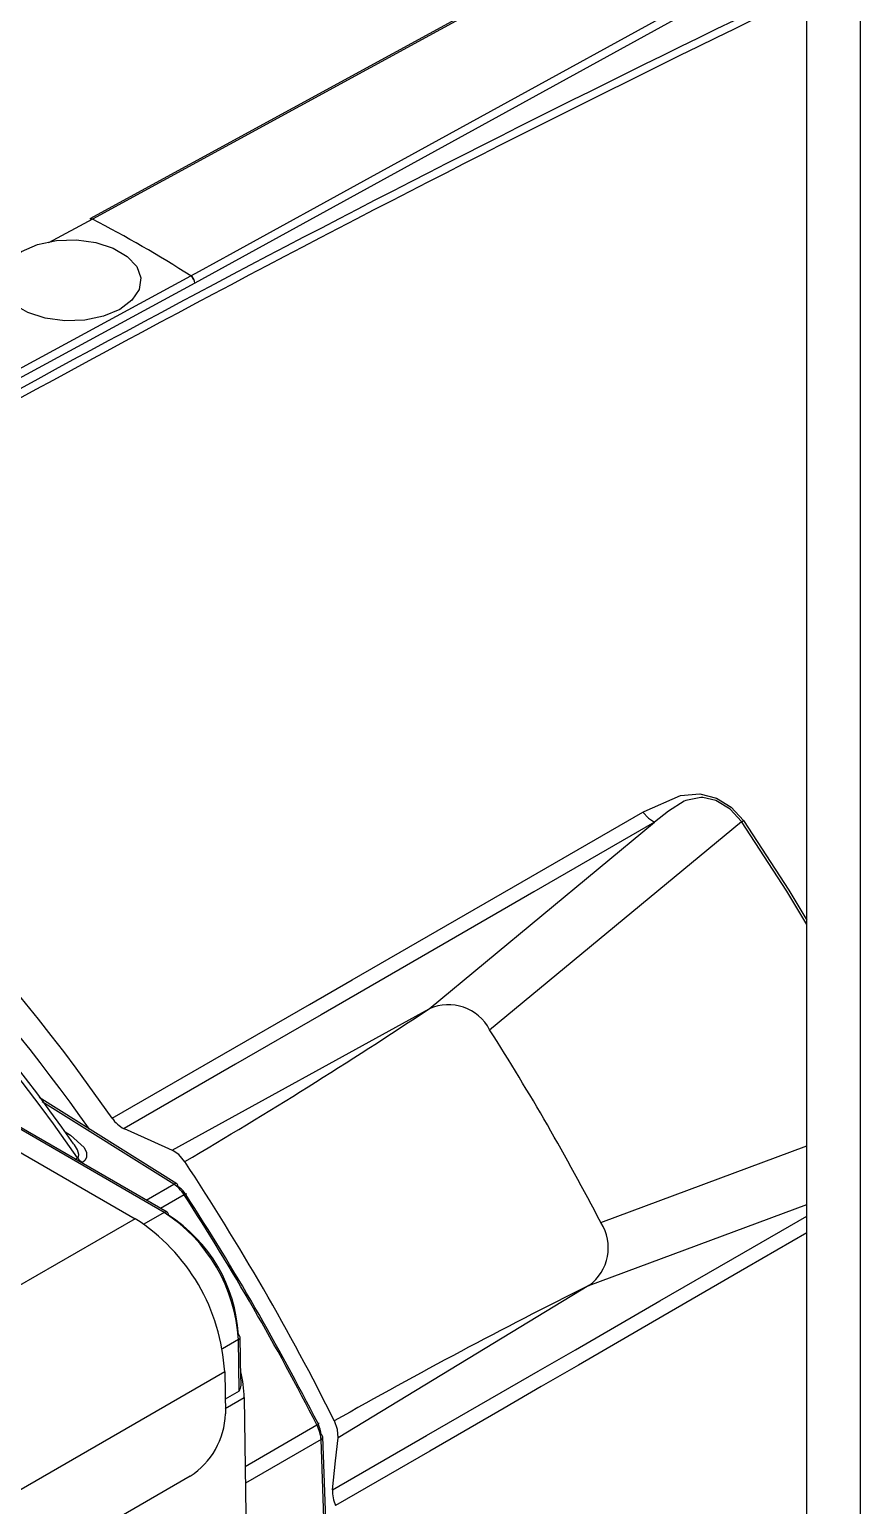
# Model space of a CAD drawing. Extents: x 6 to 134, y 1 to 99.
# Drawn here: x 97.026 to 99.081, y 81.058 to 84.706 of the extents above; entities that cross this region are included whole.
import ezdxf

# ---------------------------------------------------------------- set-up
doc = ezdxf.new("R2010")
doc.units = 0
doc.header["$MEASUREMENT"] = 0
doc.layers.add('OBJECT', color=7, linetype='CONTINUOUS')

msp = doc.modelspace()

# ---------------------------------------------------------------- linework, layer by layer
at = {"layer": 'OBJECT'}
for p, q in [((98.9479, 78.9388), (98.9479, 86.0266)), ((99.0808, 78.8382), (99.0808, 85.9499)), ((98.9479, 85.2044), (97.1744, 84.2377)), ((98.9479, 84.9101), (97.4344, 84.0789)), ((97.1813, 84.2373), (97.0727, 84.179)), ((98.014, 82.2854), (98.5713, 82.7464)), ((98.1636, 82.2331), (98.7865, 82.7481)), ((98.5713, 82.7464), (98.5713, 82.7464)), ((97.3781, 81.9362), (98.014, 82.2854)), ((97.3584, 81.7816), (96.6455, 82.1932)), ((97.3659, 81.7824), (96.653, 82.1939)), ((96.6467, 82.1362), (97.287, 81.7665)), ((97.3899, 81.8525), (97.0491, 82.0661)), ((97.3821, 81.852), (97.057, 82.0557)), ((97.1134, 81.9811), (97.1269, 81.9726)), ((98.4386, 81.7568), (98.9479, 81.9463)), ((97.1387, 81.9135), (97.1443, 81.9168)), ((97.1564, 81.9052), (97.1547, 81.9043)), ((97.3137, 81.8125), (97.3821, 81.852)), ((97.4081, 81.8253), (97.3498, 81.7917)), ((98.409, 81.6012), (98.9479, 81.8015)), ((97.287, 81.7665), (95.9435, 80.9909)), ((97.3584, 81.7816), (97.3085, 81.7529)), ((98.409, 81.6012), (97.7886, 81.2251)), ((97.5422, 81.4675), (97.5025, 81.4446)), ((97.5444, 81.3404), (97.5422, 81.4675)), ((97.5484, 81.3702), (97.5466, 81.4737)), ((97.5083, 81.3876), (96.1648, 80.6121)), ((97.5083, 81.3876), (97.5099, 81.284)), ((97.5444, 81.3404), (97.5093, 81.3202)), ((97.5097, 81.2971), (97.5563, 81.3241)), ((97.5563, 81.3241), (97.5648, 80.7573)), ((97.5589, 81.1541), (97.7364, 81.2566)), ((97.7465, 81.2207), (97.5595, 81.1128)), ((97.7615, 80.8069), (97.7465, 81.2207)), ((97.7665, 80.7947), (97.7509, 81.2272)), ((97.423, 81.13), (96.2563, 80.4565))]:
    msp.add_line(p, q, dxfattribs=at)
at = {"layer": 'OBJECT', "flags": 128}
for points in [[(98.9479, 85.2002), (98.381, 84.8912), (97.1813, 84.2373)], [(97.4246, 84.0968), (97.4457, 84.1084), (97.5304, 84.1549), (97.8691, 84.3409), (98.9479, 84.9334)], [(97.1622, 83.9875), (97.1128, 83.9858), (97.0646, 83.9921), (97.0214, 84.0061), (96.9868, 84.0265), (96.9636, 84.0517), (96.9536, 84.0797), (96.9576, 84.1082), (96.9754, 84.1348), (97.0055, 84.1575), (97.0454, 84.1744), (97.092, 84.1841), (97.1414, 84.1858), (97.1896, 84.1794), (97.2328, 84.1655), (97.2674, 84.1451), (97.2906, 84.1198), (97.3006, 84.0919), (97.2966, 84.0634), (97.2788, 84.0367), (97.2487, 84.014), (97.2088, 83.9972), (97.1622, 83.9875)], [(96.4422, 83.5579), (96.9298, 83.8294), (97.4246, 84.0968)], [(97.4342, 84.0789), (96.9396, 83.8115), (96.4454, 83.5363)], [(98.5428, 82.7712), (98.5454, 82.7727), (98.6359, 82.8128), (98.6838, 82.8169), (98.7245, 82.8062), (98.7613, 82.7833), (98.7911, 82.7507)], [(98.7865, 82.7481), (98.7865, 82.7481), (98.7582, 82.7789), (98.7233, 82.7999), (98.691, 82.8074), (98.6857, 82.8076), (98.6489, 82.8002), (98.6445, 82.7982), (98.6059, 82.7741), (98.5713, 82.7464), (98.5713, 82.7464)], [(97.23, 82.0148), (97.5058, 82.1739), (97.7178, 82.2961), (97.8235, 82.357), (98.0341, 82.4783), (98.2438, 82.599), (98.5428, 82.7712)], [(98.5713, 82.7464), (98.2726, 82.574), (98.0631, 82.453), (97.8527, 82.3315), (97.7471, 82.2706), (97.5353, 82.1482), (97.2595, 81.989)], [(98.5428, 82.7712), (98.5563, 82.7563), (98.5713, 82.7464)], [(98.9479, 82.4939), (98.8986, 82.5758), (98.7865, 82.7481), (98.7865, 82.7481), (98.7865, 82.7481)], [(98.7911, 82.7507), (98.9034, 82.5785), (98.9479, 82.5044)], [(97.2595, 81.989), (97.3259, 81.9594), (97.3781, 81.9362)], [(97.1269, 81.9726), (97.1606, 81.9424), (97.1666, 81.9301), (97.1667, 81.9173), (97.1625, 81.91), (97.1564, 81.9052)], [(97.1443, 81.9168), (97.1454, 81.9175), (97.147, 81.9197), (97.1478, 81.9252), (97.1441, 81.9367), (97.1366, 81.9491), (97.1346, 81.9514)], [(97.4095, 81.9074), (97.3947, 81.9249), (97.3781, 81.9362)], [(97.4122, 81.8261), (97.4132, 81.827), (97.4138, 81.8276), (97.4139, 81.828), (97.4136, 81.828), (97.4128, 81.8278), (97.4116, 81.8272), (97.41, 81.8264), (97.4081, 81.8253)], [(97.7751, 81.096), (98.0078, 81.2303), (98.192, 81.3366), (98.2839, 81.3897), (98.3756, 81.4426), (98.5844, 81.5631), (98.7923, 81.6831), (98.9479, 81.7729)], [(98.9479, 81.7314), (98.7996, 81.6456), (98.5918, 81.5253), (98.383, 81.4045), (98.2913, 81.3515), (98.1995, 81.2984), (98.0153, 81.1919), (97.7827, 81.0576)], [(97.7364, 81.2566), (97.7383, 81.2577), (97.7398, 81.2587), (97.7409, 81.2594), (97.7415, 81.26), (97.7416, 81.2603), (97.7413, 81.2604), (97.7404, 81.2602), (97.7391, 81.2598)], [(97.7886, 81.2251), (97.7872, 81.2451), (97.7795, 81.2667)], [(97.7751, 81.096), (97.7826, 81.1683), (97.7886, 81.2251)]]:
    msp.add_lwpolyline(points, dxfattribs=at)
at = {"layer": 'OBJECT'}
for centre, radius, start, end in [((109.9542, 56.9615), 30.8387, 111.51535, 117.00295), ((117.1704, 46.9312), 42.0196, 115.70045, 120.0501), ((116.4961, 48.158), 40.6403, 115.58138, 120.06513), ((97.1774, 84.2311), 0.00731, 57.8279, 114.3752), ((97.1774, 84.231), 0.00741, 58.1493, 113.104), ((95.7164, 81.4188), 3.1764, 57.4681, 62.5373), ((97.4117, 84.0783), 0.0225, 1.3774, 55.2166), ((97.4116, 84.0781), 0.0228, 2.1903, 55.3698), ((97.4288, 84.0892), 0.0117, 297.9167, 298.7566), ((93.3276, 79.297), 4.7555, 34.8547, 54.4539), ((93.1964, 79.1783), 4.8048, 34.7475, 54.3762), ((93.2809, 79.2505), 4.706, 35.0248, 54.6499), ((93.2713, 79.2196), 4.7848, 35.348, 51.0174), ((98.6656, 82.9711), 0.2536, 298.4661, 299.6748), ((90.8613, 93.0542), 12.9278, 300.43236, 303.59239), ((98.0612, 82.1802), 0.1153, 27.3444, 114.1373), ((93.0779, 78.9794), 6.0374, 27.3893, 32.61067), ((97.2935, 82.0575), 0.0765, 213.9619, 243.6157), ((97.1783, 81.9401), 0.0412, 214.4527, 237.8199), ((92.366, 78.5684), 6.0486, 26.49363, 33.50637), ((97.3865, 81.846), 0.0074, 62.4062, 125.9876), ((97.3855, 81.8467), 0.00727, 355.1849, 53.2568), ((97.0268, 81.3605), 0.4822, 3.2297, 57.3477), ((97.3628, 81.7755), 0.00754, 65.6923, 125.6202), ((97.1421, 81.4443), 0.4007, 3.3297, 57.3406), ((97.3623, 81.7766), 0.00682, 350.7948, 57.8969), ((97.1652, 81.4576), 0.3776, 3.3299, 57.3405), ((98.3423, 81.6945), 0.1147, 305.5996, 32.915), ((104.3797, 69.6038), 13.401, 116.4579, 119.50633), ((97.5393, 81.4728), 0.00732, 6.8124, 66.8505), ((97.5395, 81.4741), 0.0071, 292.2916, 356.4837), ((97.5024, 81.361), 0.0468, 333.8718, 11.2976), ((97.2534, 81.3176), 0.303, 1.2231, 13.4419), ((97.3207, 81.2892), 0.1893, 302.7329, 358.4165), ((97.7433, 81.2276), 0.00761, 294.9816, 356.6116), ((97.7436, 81.2263), 0.00728, 6.7608, 64.8093), ((97.8514, 81.0911), 0.0765, 176.3861, 206.038)]:
    msp.add_arc(centre, radius, start, end, dxfattribs=at)
for centre, major_axis, ratio, start_param, end_param in [((97.3822, 81.8039), (-0.03, 0.052), 0.555998, 4.805998, 5.480414), ((97.393, 81.8101), (-0.0225, 0.039), 0.54887, 4.805998, 5.480413), ((95.9106, 80.582), (-1.7549, 3.0398), 0.548991, 4.618628, 4.805998), ((95.9215, 80.5883), (-1.7474, 3.0268), 0.54887, 4.618628, 4.805998), ((97.7049, 81.2448), (-0.03, 0.052), 0.555998, 3.944524, 4.618629), ((97.7157, 81.2511), (-0.0225, 0.039), 0.54887, 3.944524, 4.618628)]:
    msp.add_ellipse(centre, major_axis=major_axis, ratio=ratio, start_param=start_param, end_param=end_param, dxfattribs=at)

doc.saveas('drawing.dxf')
